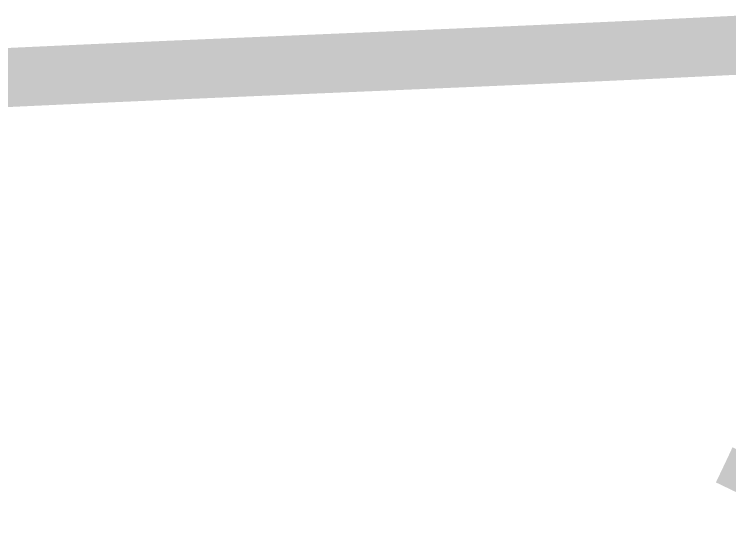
# Model space of a CAD drawing. Header units: millimetres. Extents: x -182770 to 489476, y -561170 to -280028.
# Drawn here: x 231546.1 to 231788.8, y -525342.8 to -525169.9 of the extents above; entities that cross this region are included whole.
import ezdxf
from ezdxf.enums import TextEntityAlignment as Align

# ---------------------------------------------------------------- set-up
doc = ezdxf.new("R2010")
doc.units = ezdxf.units.MM
doc.header["$MEASUREMENT"] = 0
for name, color, linetype, lineweight in [('ISO', 153, 'Continuous', 13), ('LC ISO', 153, 'Continuous', 13), ('LC Net thay', 63, 'Continuous', 25), ('LC Text1', 3, 'Continuous', 20)]:
    doc.layers.add(name, color=color, linetype=linetype, lineweight=lineweight)
doc.styles.add('Khungten', font='VHAVAN.TTF', dxfattribs={"width": 0.9, "height": 5000})
doc.styles.add('LC 1', font='VHAVANB.TTF')
doc.styles.add('Title', font='VHBLACK.TTF', dxfattribs={"width": 0.8})

# ---------------------------------------------------------------- blocks, each defined once
blk = doc.blocks.new('Mr. Giang')
at = {"layer": 'LC ISO', "const_width": 50}
for points in [[(3258.887443812452, -444.4506459622385), (3258.112117131131, -446.12310484892), (3257.334215553466, -447.7948197177182), (3256.553890543948, -449.4658343344014), (3255.771293567064, -451.1361924647243), (3254.986576087316, -452.8059378744277), (3254.19988956918, -454.4751143292934), (3253.411385477158, -456.1437655950625), (3252.621215275737, -457.8119354375044), (3251.829530429404, -459.4796676223717), (3251.036482402658, -461.1470059154062), (3250.242222659984, -462.8139940823904), (3249.446902665873, -464.4806758890791), (3248.650673884817, -466.1470951012118), (3247.853687781306, -467.8132954845577), (3247.056095819834, -469.4793208048716), (3246.25804946489, -471.1452148279078), (3245.459700180962, -472.8110213194348), (3244.661199432546, -474.4767840452077)], [(2591.98745966861, -122.1098624404549), (2602.807331652053, -121.5935477975727), (2613.627952267099, -121.0814799632062), (2624.449303621856, -120.57350140989), (2635.271367824444, -120.0694546102168), (2646.094126982967, -119.5691820367356), (2656.917563205541, -119.0725261620246), (2667.74165860028, -118.5793294586329), (2678.566395275298, -118.0894343991531), (2689.391755338707, -117.6026834561198), (2700.217720898618, -117.1189191021258), (2711.044274063144, -116.63798380972), (2721.871396940398, -116.1597200514661), (2732.699071638493, -115.6839702999569), (2743.527280265545, -115.2105770277267), (2754.356004929661, -114.7393827073538), (2765.185227738959, -114.2702298114164), (2776.01493080155, -113.8029608124634), (2786.845096225545, -113.3374181830732), (2797.675706119058, -112.8734443958092), (2808.506742590202, -112.4108819232351), (2819.338187747089, -111.9495732379146), (2830.170023697836, -111.4893608124112), (2841.002232550549, -111.0300871193031), (2851.834796413346, -110.5715946311393), (2862.667697394336, -110.1137258204981), (2873.500917601636, -109.6563231599575), (2884.334439143357, -109.1992291220668), (2895.16824412761, -108.7422861793893), (2906.00231466251, -108.2853368044889), (2916.836632856168, -107.8282234699582), (2927.671180816698, -107.3707886483317), (2938.505940652216, -106.9128748121875), (2949.340894470828, -106.4543244341039), (2960.176024380649, -105.9949799866299), (2971.011312489794, -105.5346839423437), (2981.846740906378, -105.0732787738089), (2992.682291738507, -104.6106069535745), (3003.5179470943, -104.1465109542332), (3014.353689081869, -103.6808332483342), (3025.189499809319, -103.2134163084556), (3036.025361384774, -102.7441026071465), (3046.861255916341, -102.272734616985), (3057.697165512134, -101.7991548105347), (3068.533072280265, -101.3232056603738), (3079.368958328843, -100.8447296390514), (3090.204805765989, -100.363569219131), (3101.040596699811, -99.87956687319092), (3111.876313238423, -99.39256507379469), (3122.711937489938, -98.90240629350592), (3133.547451562466, -98.40893300490279), (3144.382837564124, -97.91198768053437), (3155.218077603022, -97.41141279296426), (3166.053153787274, -96.90705081477063), (3176.888048224992, -96.39874421853165), (3187.722743024286, -95.88633547678182), (3198.557220293274, -95.36966706211388), (3209.391462140069, -94.84858144707687), (3220.22545067278, -94.32292110424896), (3231.059167999523, -93.79252850617922), (3241.892596228408, -93.25724612546037), (3252.725717467551, -92.71691643464146), (3263.558513825061, -92.17138190630067)]]:
    blk.add_lwpolyline(points, dxfattribs=at)
blk = doc.blocks.new('lcdi fix')
at = {"layer": 'ISO', "xscale": 0.5, "yscale": 0.5, "zscale": 0.5}
blk.add_blockref('Mr. Giang', (37323.95860213445, -842.8215605093428), dxfattribs=at)
at = {"color": 7, "style": 'Khungten', "width": 0.8}
for tag, p in [('REVISION', (39498.75271332351, -10746.30395446718)), ('NGAYHT', (39546.07422497955, -11609.37091637403))]:
    blk.add_attdef(tag, text='', height=199.998925739526, dxfattribs=at).set_placement(p, align=Align.CENTER)
at = {"layer": 'LC Text1', "color": 3, "style": 'LC 1', "width": 1.834005631990714}
for tag, p, p2 in [('TENBANVE1', (36912.65773373929, -8885.760238945484), (40339.14503431407, -8885.760238945484)), ('TENBANVE2', (36912.65773373929, -9562.465564332902), (40339.14503431407, -9562.465564332902))]:
    blk.add_attdef(tag, text='', height=249.9999935159642, dxfattribs=at).set_placement(p, p2, align=Align.FIT)
at = {"layer": 'LC Text1', "style": 'Title', "width": 0.7}
blk.add_attdef('SOBANVE', text='', height=249.9999935159641, dxfattribs=at).set_placement((39561.98232412425, -13896.18071823567), align=Align.CENTER)

msp = doc.modelspace()

# ---------------------------------------------------------------- block references
at = {"layer": 'LC Net thay', "xscale": 0.8, "yscale": 0.8, "zscale": 0.8}
msp.add_blockref('lcdi fix', (200636.112599882, -524468.8014171051), dxfattribs=at)

doc.saveas('drawing.dxf')
